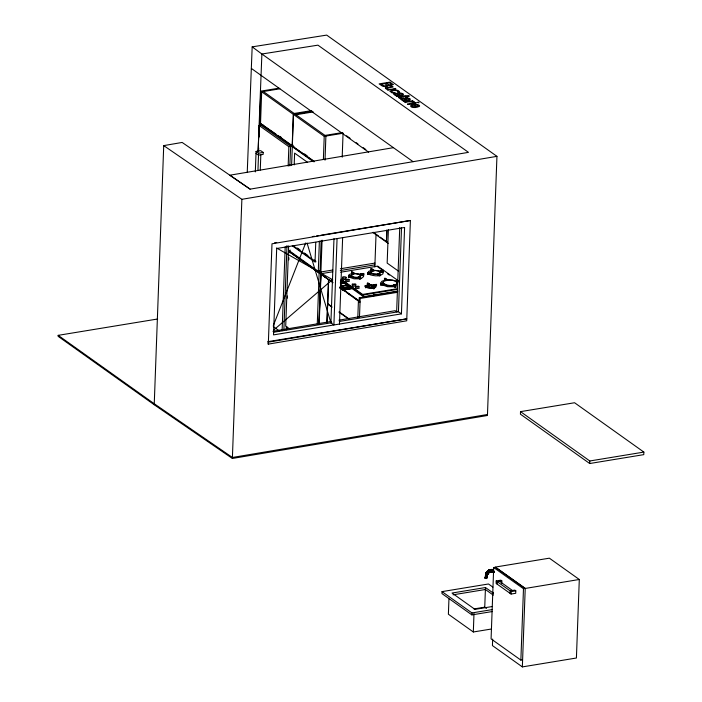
<?xml version="1.0" encoding="UTF-8"?>
<svg xmlns="http://www.w3.org/2000/svg" width="702" height="702" viewBox="0 0 702 702"><rect width="100%" height="100%" fill="white"/><g stroke="black" fill="none" stroke-linecap="round" stroke-linejoin="round"><path stroke-width="1.05" d="M157.634 318.998L58.169 335.345L58.134 336.328L154.221 404.747L232.371 458.459L487.442 415.479L496.946 156.344L326.684 35.1L252.176 46.858L247.236 172.552M154.221 404.747L163.724 145.612L182.143 142.445L250.105 189.145L468.471 152.352L317.945 45.156L261.89 54.01L252.176 46.858M232.371 458.459L241.874 199.315L163.724 145.612M255.326 171.92L256.081 151.421L260.723 150.658L263.224 152.431L263.145 154.396L258.503 155.16L256.011 153.378M258.143 151.404L259.091 125.465L260.767 125.193M257.941 170.428L258.573 153.194L256.081 151.421M258.573 151.263L258.696 147.982M259.099 137.057L259.38 129.405M259.494 126.123L260.784 91.155L279.001 88.162M260.433 125.676L261.679 91.795L279.896 88.803M260.267 170.042L260.828 154.773M268.313 344.12L271.99 243.805L410.398 220.481L406.721 320.796L268.155 344.147L268.225 342.181L406.791 318.84L267.725 341.69M282.116 330.703L285.196 246.788M288.153 166.128L288.864 146.674L259.091 125.465M283.898 329.536L286.978 245.551M289.829 165.856L290.619 146.306L260.696 124.991L262.855 124.64M260.784 91.155L293.322 114.329L292.164 146.042L260.512 123.499L275.93 134.064M332.739 271.771L320.849 273.727L288.461 251.123L285.714 326.114L289.215 328.615M288.654 245.858L288.496 250.193L318.278 271.393L319.945 271.121M291.611 165.233L292.295 146.7L293.962 146.428M314.277 161.785L292.313 146.148L293.48 114.444L312.372 111.267M286.24 329.843L286.363 326.57M287.399 298.157L287.487 295.972M288.803 259.907L288.882 257.722M292.936 147.35L293.015 145.165M287.179 329.396L287.258 327.202M289.987 252.895L290.093 250.009M294.182 164.9L294.621 153.124L307.564 162.346M315.76 242.348L315.031 262.039L292.243 245.805L293.91 245.533M318.278 271.393L319.384 241.067M317.269 324.052L319.138 272.973L288.461 251.123M323.385 159.293L324.227 136.337L293.48 114.444M320.015 271.323L321.139 240.637M318.936 323.85L320.761 274.017L319.138 272.973M318.989 324.508L322.078 240.181M325.017 160.17L325.895 136.065L263.347 91.523M319.191 323.92L321.016 274.192L329.993 280.625L328.325 279.449M326.913 322.762L328.501 279.519L321.016 274.192M326.983 323.008L327.676 304.106L328.229 304.019M332.713 282.028L328.65 279.624L327.764 303.773L331.739 306.511M337.065 238.583L333.898 324.965L330.905 322.832L333.985 238.636M342.19 157.195L343.067 133.31M339.47 324.043L342.637 237.671M348.429 277.202L348.482 275.86L351.044 275.43C353.589 277.588 357.871 278.01 360.661 276.176L360.679 275.254L359.468 274.394L354.896 273.701L351.518 274.78L351.465 277.115L348.429 277.202L350.14 276.921M348.894 277.536L348.482 275.86M351.553 271.92L353.009 272.955L352.957 274.307L351.5 273.271L351.553 271.92L352.378 271.788L353.834 272.824L353.782 274.166M358.371 278.167L358.424 276.816L359.248 276.676L360.705 277.711L360.652 279.063L358.371 278.167L359.205 278.027M357.809 317.629L358.424 300.825L340.031 287.732M359.828 279.203L359.88 277.852L358.424 276.816M359.117 302.158L359.275 297.806L397.63 291.497M360.731 275.184L360.784 273.833L363.82 273.745L363.768 275.096L360.731 275.184L362.443 274.903M359.485 317.172L360.179 298.447L359.275 297.806M361.197 275.517L360.784 273.833M397.613 289.338L362.583 295.094L362.609 294.419L341.19 279.168M363.355 273.411L363.768 275.096M397.823 291.093L363.548 296.727L363.618 294.7M365.093 285.995L365.514 287.671L368.085 287.25L368.129 285.898L365.093 285.995L368.129 285.898M365.514 287.671L365.558 286.328M367.357 283.169L368.804 284.205L368.761 285.556L367.304 284.521L367.357 283.169L368.181 283.038L369.638 284.073L369.585 285.424M367.672 274.043L367.716 272.692L370.287 272.271L370.709 273.955L367.672 274.043L370.709 273.955M368.085 287.25L367.664 285.565M368.138 274.377L367.716 272.692M370.91 270.077L370.954 268.734L371.779 268.594L373.236 269.629L373.183 270.981L370.91 270.077L371.735 269.945M372.358 271.112L372.411 269.77L370.954 268.734M371.981 287.855L372.025 286.504L372.859 286.363L374.306 287.399L374.263 288.75L371.981 287.855L372.806 287.715M373.517 284.608L373.938 286.293L376.5 285.863L376.553 284.521L373.517 284.608L376.553 284.521M373.438 288.891L373.482 287.539L372.025 286.504M373.938 286.293L373.982 284.942M373.762 296.174L373.841 294.015M374.833 267.006L376.026 234.582M376.088 284.187L376.5 285.863M377.781 274.973L377.825 273.622L378.65 273.49L380.107 274.526L380.063 275.877L377.781 274.973L378.606 274.842M379.238 276.009L379.282 274.657L377.825 273.622M380.387 271.955L380.431 270.603L383.002 270.182L383.424 271.867L380.387 271.955L383.424 271.867M380.449 283.468L380.87 285.152L383.441 284.731L383.485 283.38L380.449 283.468L383.485 283.38M380.853 272.288L380.431 270.603M380.87 285.152L380.923 283.801M382.95 271.534L383.002 270.182M383.02 283.046L383.441 284.731M384.485 278.361L385.942 279.396L385.889 280.747L384.433 279.712L384.485 278.361L385.31 278.229L386.767 279.264L386.714 280.616M386.925 241.953L386.372 242.05L386.802 230.142M388.215 243.357L386.521 242.155L386.951 230.247M388.399 229.545L387.162 263.092L398.367 271.069M393.638 286.267L393.682 284.915L394.506 284.775L395.963 285.819L395.91 287.162L393.638 286.267L395.91 287.162M395.086 287.302L395.138 285.951L393.682 284.915M396.779 280.782L397.2 282.467L396.779 280.782L398.49 280.502M396.656 311.539L399.736 227.58M401.43 313.864L273.517 334.889L276.685 248.508L404.598 227.483L401.43 313.864L398.438 311.732L401.526 227.536M492.883 587.118L488.487 583.985L442.041 591.619L441.962 593.585L471.893 614.891L492.418 611.521M448.947 598.955L448.385 614.224L473.323 631.984L491.374 629.018M471.893 614.891L471.963 612.934L442.041 591.619M473.323 631.984L473.999 613.443M486.512 608.432L484.749 607.169L485.468 587.539L452.027 593.032L474.973 609.371L492.234 606.537M525.149 588.469L495.375 567.26L493.699 567.541L491.084 638.899L520.866 660.099L522.534 659.827M492.664 639.048L492.427 645.586L522.349 666.9L576.412 658.011L579.299 579.483L549.368 558.178L495.305 567.067L525.228 588.373L522.349 666.9M501.746 583.336L501.833 580.887L500.842 580.177L496.191 580.94L496.103 583.388L511.065 594.05L515.716 593.287L515.803 590.83L514.803 590.119L510.161 590.882L510.073 593.339M497.104 584.099L497.191 581.651L501.833 580.887M511.065 594.05L511.161 591.593L496.191 580.94M520.515 411.635L520.419 414.18L589.706 463.522L643.769 454.642L643.866 452.088L574.578 402.746L520.515 411.635L589.803 460.977L643.866 452.088M520.866 660.099L523.481 588.741L493.699 567.541M589.706 463.522L589.803 460.977M258.09 151.211L261.89 54.01L413.101 161.688M493.137 592.339L493.155 593.945M485.064 578.185L485.687 573.78A7.634 6.836 40.3 0 1 492.944 569.515M486.319 574.622L485.345 578.422L486.091 574.517A6.801 6.09 40.3 0 1 494.226 571.174M485.898 578.518L486.811 574.762A6.046 5.405 40.3 0 1 494.041 571.797M486.389 578.545L487.46 574.306A5.835 5.221 40.3 0 1 488.065 573.078M488.03 572.902A5.976 5.353 40.3 0 0 487.407 574.157L486.6 578.518L487.662 574.455A5.563 4.984 40.3 0 1 490.259 571.665M345.665 280.853L345.603 281.028A2.071 0.755 2.1 0 0 346.534 281.695L349.394 281.23A2.071 0.755 2.1 0 0 349.333 281.037M355.484 287.838L355.414 288.022A2.071 0.755 2.1 0 0 356.353 288.689L359.213 288.215A2.071 0.755 2.1 0 0 359.152 288.031M370.893 272.271L370.875 273.192L372.086 274.052L377.808 274.631M383.029 283.055L383.292 282.371M273.306 325.64L305.686 242.953M273.833 329.922L332.485 279.642L276.474 247.955M351.491 275.456L351.974 275.052M379.554 274.07L380.212 273.21L379.598 272.288M365.716 285.846L368.173 284.775M361.39 278.448L363.654 276.544L362.671 275.07M352.711 285.214L352.141 285.688A2.071 0.755 2.1 0 0 353.08 286.355L355.94 285.889A2.071 0.755 2.1 0 0 355.695 285.521M369.077 285.889C367.023 287.215 371.411 287.943 372.402 287.329M395.138 285.565L397.007 284.468L397.034 283.082M484.994 577.746L485.468 577.702M486.688 578.562L487.565 574.306A5.748 5.142 40.3 0 1 488.162 573.095M371.34 270.375L368.708 271.341L367.883 272.745A8.301 3.027 2.1 0 0 368.243 273.499M352.325 273.49L349.526 274.394L348.745 275.044L348.718 276.518M385.468 280.089L381.967 281.212L380.659 282.932L380.958 283.871M393.418 147.674L229.844 175.21L250.105 189.145M241.874 199.315L496.946 156.344M272.946 331.283L331.335 321.446M338.908 320.173L395.129 310.696L396.928 311.951M487.478 414.496L232.415 457.476L154.256 403.764L58.169 335.345M294.173 113.47L311.477 110.626M293.322 114.329L294.998 114.057M295.972 114.751L313.267 111.908M325 135.425L342.304 132.581M324.227 136.337L343.199 133.222M290.619 146.306L292.787 145.946M288.864 146.674L290.54 146.402M292.313 146.148L313.873 161.083M258.573 153.194L263.224 152.431M274.561 242.804L276.72 242.453M312.293 236.609L314.452 236.249M316.611 235.898L318.761 235.539M320.919 235.188L410.398 220.481M386.521 242.155L387.074 242.058M332.809 270.007L320.911 271.964L319.156 270.709M340.373 268.761L374.973 263.075M340.312 270.533L374.912 264.838M340.584 272.227L377.737 266.119L398.271 280.739M351.5 273.271L352.325 273.131M353.009 272.955L353.834 272.824M372.411 269.77L373.236 269.629M328.501 279.519L329.054 279.422M348.947 276.193L351.518 275.763M361.249 274.166L363.82 273.745M368.181 273.025L370.753 272.604M380.905 270.937L383.467 270.516M329.589 280.484L332.818 279.993M340.435 280.774L342.576 280.423M340.584 280.888L342.725 280.537M359.88 277.852L360.705 277.711M379.282 274.657L380.107 274.526M340.426 281.063L342.637 280.765M340.356 282.801L344.647 282.099M340.435 282.862L344.717 282.151M340.347 283.082L344.638 282.38M340.496 283.196L344.787 282.485M340.645 283.801L344.945 283.046M340.698 283.836L344.945 283.134M340.567 286.021L348.052 284.74M341.181 286.004L347.613 284.951M347.525 285.188L341.093 286.24L347.595 285.24M384.433 279.712L385.258 279.58M385.942 279.396L386.767 279.264M339.961 288.153L349.675 286.627M340.488 288.241L350.087 286.609M341.093 288.311L350.737 286.723M368.804 284.205L369.638 284.073M367.304 284.521L368.129 284.389M342.76 289.391L351.377 287.969M341.953 289.601L352.378 287.934M342.725 289.707L352.422 288.118M343.331 289.636L351.948 288.224M342.558 290.031L353.071 288.232M342.602 290.216L352.299 288.619M365.9 287.197L367.611 286.916M396.727 282.134L398.446 281.853M373.482 287.539L374.306 287.399M395.138 285.951L395.963 285.819M362.609 294.419L397.639 288.662M360.179 298.447L397.464 292.313M358.424 300.825L360.038 302.123L353.036 297.139M273.745 332.23L331.792 322.683M339.32 321.446L398.438 311.732M453.036 594.822L485.398 589.504L493.339 595.156M523.481 588.741L579.299 579.483M511.161 591.593L515.803 590.83M473.964 608.941L484.749 607.169M471.963 612.934L492.488 609.555M359.801 278.817L354.036 278.808L349.456 277.237M386.24 280.01L392.681 280.107L396.911 281.248M393.655 285.916L386.539 285.547L383.257 283.757M394.822 286.749L387.618 286.732L381.888 284.775M373.131 270.138L380.554 271.095M486.153 578.545L487.048 574.789A5.835 5.221 40.3 0 1 494.032 571.919A5.976 5.353 40.3 0 0 486.837 574.824M354.159 273.306L361.477 274.421M369.436 284.643L373.394 285.047M371.946 285.898L372.437 286.065M485.407 578.387L485.802 574.403A7.108 6.362 40.3 0 1 492.558 570.436A7.046 6.309 40.3 0 0 485.898 574.394L485.214 578.29L485.793 573.832A7.511 6.722 40.3 0 1 492.927 569.638M359.45 275.07L360.196 275.474M366.198 287.355L369.349 288.434L373.315 288.443L375.772 287.372L375.28 285.863M346.569 135.802L350.079 138.303M356.212 142.664L357.967 143.919M363.224 147.657L365.847 149.535M368.629 152.176L251.386 68.454M279.782 136.328L281.546 137.583M304.51 153.931L307.143 155.809M277.694 135.319L291.76 145.332M292.295 146.7L313.382 161.714M373.359 232.292L378.448 235.916M380.142 237.127L386.074 241.348M372.797 232.388L386.372 242.05M377.72 266.795L382.178 269.972M387.53 273.78L389.32 275.052M351 276.781L351.465 277.115M297.42 248.034L300.052 249.903M304.431 253.027L307.941 255.519M314.075 259.889L315.83 261.144M293.076 245.674L315.874 261.899M341.163 279.844L362.583 295.094M340.452 280.282L363.548 296.727M339.715 287.013L358.985 300.737M297.973 257.792L289.005 251.035M299.728 259.038L320.761 274.017M328.65 279.624L333.029 282.739M323.341 275.895L326.667 278.264M339.9 287.776L344.278 290.9M346.902 292.769L351.281 295.884M339.145 311.881L349.657 319.366M327.676 304.106L332.055 307.23M339.057 312.214L348.692 319.077M273.28 326.641L279.414 331.011M499.517 581.265L512.486 590.505M485.468 587.539L493.409 593.199M360.652 275.93L360.152 277.255L356.019 277.939L352.685 277.237L351.316 275.912M307.072 243.05L330.905 322.832M346.121 277.369L345.893 277.895A1.79 0.649 2.1 0 1 344.717 278.167L343.287 278.01A2.071 0.755 2.1 0 1 342.427 277.527L342.655 277A1.79 0.649 2.1 0 1 343.831 276.737L345.261 276.886A2.071 0.755 2.1 0 1 346.121 277.369M487.337 574.841A5.563 4.984 40.3 0 1 493.997 572.104A5.449 4.879 40.3 0 0 487.521 574.789M487.565 574.552A5.572 4.984 40.3 0 1 494.234 571.814M487.548 574.438A5.677 5.081 40.3 0 1 489.04 572.27M491.523 571.244A5.677 5.081 40.3 0 1 492.936 571.27M485.644 574.008A7.511 6.722 40.3 0 1 492.778 569.813M485.661 574.131A7.415 6.634 40.3 0 1 492.707 569.989M494.103 571.454A6.546 5.853 40.3 0 0 486.275 574.666L485.889 578.571L486.565 574.71A6.248 5.598 40.3 0 1 494.032 571.691M487.258 574.78A5.677 5.081 40.3 0 1 494.041 571.99A5.748 5.142 40.3 0 0 487.109 574.85M485.521 573.973A7.634 6.836 40.3 0 1 492.769 569.708M485.872 573.727A7.52 6.73 40.3 0 1 486.653 572.139M487.846 570.849A7.52 6.73 40.3 0 1 493.015 569.524M491.593 571.077A5.748 5.142 40.3 0 1 493.023 571.103M491.567 571.331A5.563 4.984 40.3 0 1 492.953 571.349M487.688 574.587A5.449 4.879 40.3 0 1 494.208 571.911M488.039 570.91A7.345 6.572 40.3 0 1 493.076 569.612A7.415 6.634 40.3 0 0 487.908 570.954M488.065 571.007A7.257 6.494 40.3 0 1 491.242 569.699M382.687 272.437A8.301 3.027 2.1 0 1 383.046 273.183L382.888 273.92C379.528 276.79 374.324 275.983 370.384 274.842A8.301 3.027 2.1 0 1 369.094 274.21M345.603 278.369A2.071 0.755 2.1 0 1 346.068 278.72L345.84 279.247A1.79 0.649 2.1 0 1 344.673 279.51L343.234 279.361A2.071 0.755 2.1 0 1 342.383 278.878L342.602 278.343A1.79 0.649 2.1 0 1 342.918 278.22M390.128 91.374L392.006 92.857L395.34 93.05L394.796 92.515C389.61 93.155 392.102 89.759 395.691 90.558A2.369 0.86 2.1 0 1 397.192 90.786L398.104 91.365L397.235 92.067L398.999 92.216A3.089 1.123 2.1 0 0 399.482 91.611C397.393 89.189 392.523 89.558 390.128 91.374M411.618 105.897L415.259 107.546C407.801 107.95 410.266 103.036 416.54 104.405A3.826 1.395 2.1 0 1 418.594 104.958L419.419 105.546A3.738 1.36 2.1 0 1 419.392 106.414L416.523 107.362L413.346 105.098L411.618 105.897M385.38 88.013L386.284 89.093L388.496 89.558L387.328 89.751L387.978 90.207L395.91 88.908L395.191 88.391C390.224 90.655 380.809 87.925 393.181 86.96L392.462 86.443L385.38 88.013M418.287 105.818L416.874 106.643L414.487 104.94L416.979 105.019L418.287 105.818M393.032 84.494L391.426 85.521L388.276 85.319L387.557 86.346A3.642 1.325 2.1 0 1 385.126 86.653L382.485 86.144L379.115 83.898L390.075 82.099L393.032 84.494M393.813 93.963L394.726 95.121L396.981 95.762L396.147 96.025L396.902 96.569C403.352 96.578 406.888 93.278 398.771 92.927L401.395 93.699L402.29 94.665L400.982 95.051L396.876 93.401L393.813 93.963M400.666 98.842L401.588 100L403.834 100.649L403.001 100.912L403.755 101.448C410.205 101.457 413.741 98.157 405.624 97.806L408.248 98.578L409.143 99.544L407.836 99.938L403.729 98.28L400.666 98.842M345.717 279.501L345.647 279.677A2.071 0.755 2.1 0 0 346.586 280.344L349.447 279.879A2.071 0.755 2.1 0 0 348.508 279.212L345.717 279.501M352.264 284.161L352.193 284.345A2.071 0.755 2.1 0 0 353.132 285.003L355.993 284.538A2.071 0.755 2.1 0 0 355.054 283.871L352.264 284.161M355.537 286.495L355.466 286.67A2.071 0.755 2.1 0 0 356.405 287.337L359.266 286.872A2.071 0.755 2.1 0 0 358.327 286.205L355.537 286.495M370.919 271.595L371.367 272.973L374.227 273.947L377.834 273.955L380.238 272.534L378.878 271.209L375.535 270.507L370.919 271.595M368.48 285.582C372.341 289.935 375.702 283.011 368.48 285.582M383.31 281.695L383.283 283.082C386.934 286.004 393.12 286.39 397.034 283.792L397.06 282.406C393.41 279.484 387.223 279.098 383.31 281.695M398.525 97.376L399.491 98.394L400.57 98.122L400.193 97.587L405.537 96.674L407.309 97.016L406.581 96.499L409.354 96.042L405.335 95.612L398.525 97.376M387.004 85.46L383.976 85.925L381.186 84.24L384.95 83.617L387.004 85.46M391.488 84.565L388.864 84.968L386.249 83.406L389.557 82.862L391.488 84.565M395.437 94.086C395.068 95.691 398.701 95.56 399.921 95.226L396.99 93.98A1.299 0.474 2.1 0 0 395.875 93.971L395.437 94.086M402.29 98.973C401.93 100.57 405.554 100.447 406.783 100.105L403.843 98.859A1.299 0.474 2.1 0 0 402.729 98.85L402.29 98.973M412.574 100.772L404.642 102.08L405.361 102.589C405.537 100.597 420.559 103.317 412.021 101.43L413.232 101.237L412.574 100.772M415.33 102.729L407.388 104.036L408.108 104.545L416.049 103.247L415.33 102.729M418.348 102.229L416.804 102.483L419.068 102.746L418.348 102.229M492.637 570.208A7.257 6.494 40.3 0 0 485.749 574.262A7.345 6.572 40.3 0 1 492.62 570.156"/></g></svg>
